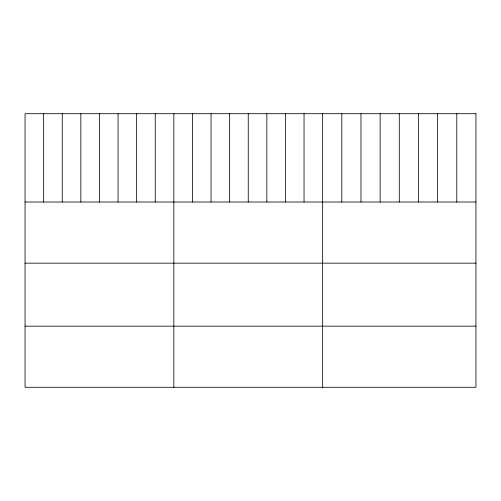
<?xml version="1.0" encoding="UTF-8"?>
<svg xmlns="http://www.w3.org/2000/svg" width="501" height="501" viewBox="0 0 501 501"><rect width="100%" height="100%" fill="white"/><g stroke="black" fill="none" stroke-linecap="round" stroke-linejoin="round"><path stroke-width="0.75" d="M25.05 202.022L475.95 202.022M25.05 263.157L475.95 263.157M25.05 326.151L475.95 326.151M456.787 113.714L456.787 202.022M437.623 113.714L437.623 202.022M418.46 113.714L418.46 202.022M399.297 113.714L399.297 202.022M380.134 113.714L380.134 202.022M360.97 113.714L360.97 202.022M341.807 113.714L341.807 202.022M322.644 113.714L322.644 387.286M304.044 113.714L304.044 202.022M285.445 113.714L285.445 202.022M266.845 113.714L266.845 202.022M248.245 113.714L248.245 202.022M229.646 113.714L229.646 202.022M211.046 113.714L211.046 202.022M192.447 113.714L192.447 202.022M173.847 113.714L173.847 387.286M155.247 113.714L155.247 202.022M136.648 113.714L136.648 202.022M118.048 113.714L118.048 202.022M99.449 113.714L99.449 202.022M80.849 113.714L80.849 202.022M62.249 113.714L62.249 202.022M43.65 113.714L43.65 202.022M475.95 113.714L25.05 113.714L25.05 387.286L475.95 387.286L475.95 113.714"/></g></svg>
